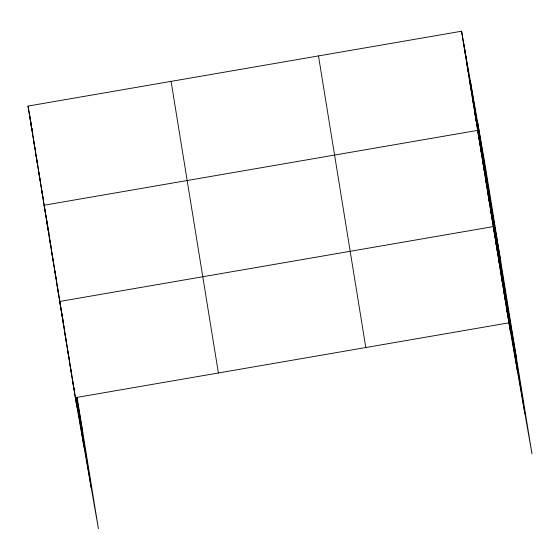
<?xml version="1.0" encoding="UTF-8"?>
<svg xmlns="http://www.w3.org/2000/svg" width="560" height="560" viewBox="0 0 560 560"><rect width="100%" height="100%" fill="white"/><g stroke="black" fill="none" stroke-linecap="round" stroke-linejoin="round"><path stroke-width="0.84" d="M77.063 397.096L98.434 528.773L75.313 397.684L28 106.078L461.566 31.227L484.687 162.316L532 453.922L508.886 322.826L461.566 31.227M75.313 397.684L508.886 322.826M464.247 47.747L465.885 57.015M466.928 64.274L468.566 73.542M469.616 80.794L471.247 90.069M472.297 97.321L473.928 106.589M474.978 113.841L476.609 123.116M500.773 261.464L477.659 130.368L44.086 205.226L45.57 213.654L32.319 131.873M480.256 146.405L481.894 155.68M482.86 162.442L484.498 171.717M485.464 178.486L487.095 187.754M488.068 194.523L489.699 203.791M490.665 210.56L492.303 219.828M516.383 357.693L493.269 226.597L59.703 301.455L62.993 320.131M495.873 242.634L497.511 251.909M498.477 258.671L500.108 267.946M501.081 274.715L502.712 283.983M503.678 290.752L505.316 300.02M506.282 306.789L507.92 316.057M28 106.078L31.598 126.469M31.899 128.184L32.2 129.892M32.501 131.6L32.802 133.315M30.681 122.605L32.165 131.033L29.638 115.353M33.362 139.132L35 148.4M36.043 155.652L37.681 164.927M38.724 172.179L40.362 181.447M41.405 188.699L43.043 197.974M47.831 226.471L45.724 214.494L66.402 341.957L64.904 333.529M48.132 228.179L48.44 229.894M48.741 231.602L49.042 233.317M46.69 221.263L48.321 230.531M49.294 237.3L50.925 246.575M51.898 253.344L53.529 262.612M54.495 269.381L56.133 278.649M57.099 285.418L58.737 294.686M63.294 321.846L63.602 323.554M76.636 397.481L82.817 432.544M62.307 317.492L63.938 326.76M67.508 349.573L69.146 358.841M70.112 365.61L71.743 374.878M72.716 381.647L74.2 390.075L66.542 342.804M477.596 122.115L524.909 413.721M470.295 80.696L517.608 372.295M463.204 40.495L510.517 332.094M318.493 55.923L365.806 347.529M171.08 81.375L218.393 372.981M76.552 397.411L91.343 488.572M75.957 397.355L84.042 447.153M74.347 390.915L76.951 406.952"/></g></svg>
